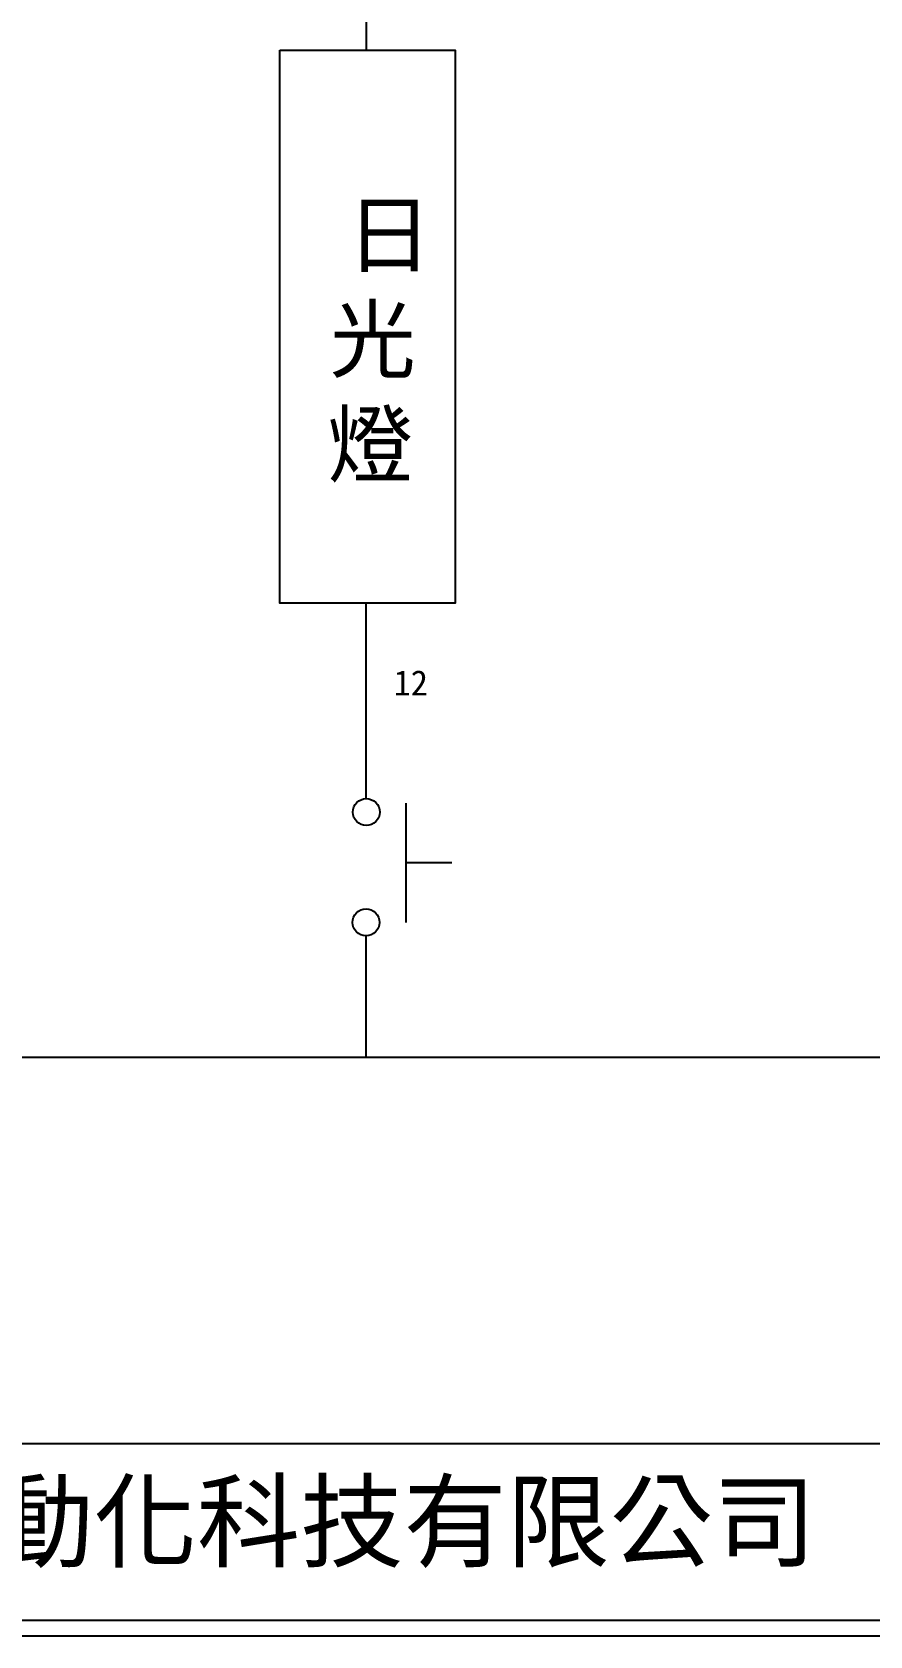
# Model space of a CAD drawing. Extents: x 10 to 297, y 3 to 207.
# Drawn here: x 76.4 to 142.9, y 3 to 130.2 of the extents above; entities that cross this region are included whole.
import ezdxf

# ---------------------------------------------------------------- set-up
doc = ezdxf.new("R2010")
doc.units = 0
doc.layers.get('0').update_dxf_attribs({"linetype": 'CONTINUOUS'})
doc.layers.add('圖框層', color=7, linetype='CONTINUOUS')
doc.layers.add('標尺寸層', color=3, linetype='CONTINUOUS')
doc.styles.add('STSL', font='kaiu.ttf')
doc.styles.add('標楷體', font='kaiu.ttf')

msp = doc.modelspace()

# ---------------------------------------------------------------- linework, layer by layer
msp.add_line((52.98, 48.91), (291.46, 48.91))
for centre in [(102.94, 68.34), (102.92, 59.59)]:
    msp.add_circle(centre, 1.07)
at = {"layer": '圖框層', "color": 7}
for p, q in [((11.25, 18.25), (295.75, 18.25)), ((11.25, 4.25), (295.75, 4.25)), ((10, 3), (297, 3))]:
    msp.add_line(p, q, dxfattribs=at)
at = {"layer": '標尺寸層', "color": 7}
for p, q in [((102.92, 139.12), (102.92, 128.77)), ((102.92, 69.41), (102.92, 84.91)), ((106.07, 69.06), (106.07, 59.59)), ((106.07, 64.33), (109.73, 64.33)), ((102.92, 48.91), (102.92, 58.52))]:
    msp.add_line(p, q, dxfattribs=at)
msp.add_lwpolyline([(96.09, 128.77), (110, 128.77), (110, 84.91), (96.09, 84.91)], close=True, dxfattribs=at)

# ---------------------------------------------------------------- texts
at = {"layer": '圖框層', "color": 4, "style": 'STSL'}
for s, height, p in [('12', 2, (105.11, 77.59)), ('泓陞自動化科技有限公司', 6, (48.6, 9.08))]:
    msp.add_text(s, height=height, dxfattribs=at).set_placement(p)
at = {"layer": '標尺寸層', "color": 7, "insert": (96.56, 122.66), "char_height": 3.6, "attachment_point": 1, "style": '標楷體'}
msp.add_mtext_dynamic_manual_height_columns('\\P\\pi4.78452;{\\fDFKai-SB|b1|i0|c136|p65;\\H1.3889x;日\\P\\pi3.48999;光\\P\\pi3.29136;燈}', width=12.9252, gutter_width=32.5, heights=[31.6], dxfattribs=at)

doc.saveas('drawing.dxf')
